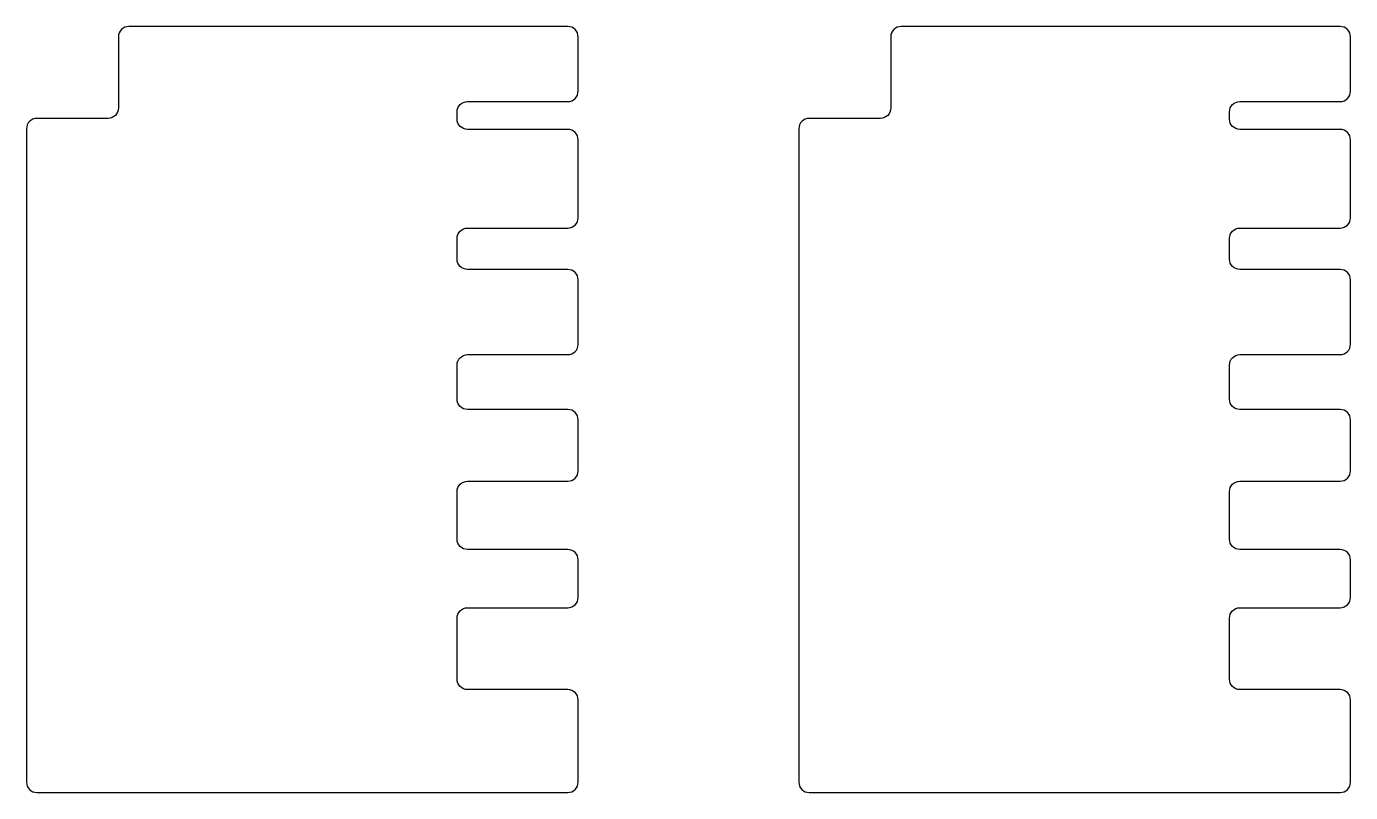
# Model space of a CAD drawing. Header units: millimetres. Extents: x 0 to 4.32, y 0 to 2.5.
import ezdxf

# ---------------------------------------------------------------- set-up
doc = ezdxf.new("R2010")
doc.units = ezdxf.units.MM
doc.layers.add('Default', color=18, linetype='Continuous', true_color=0x000000)

msp = doc.modelspace()

# ---------------------------------------------------------------- linework, layer by layer
at = {"layer": 'Default'}
for p, q in [((0.3, 2.466), (0.3, 2.234)), ((1.766, 2.5), (0.334, 2.5)), ((1.8, 2.289), (1.8, 2.466)), ((2.82, 2.466), (2.82, 2.234)), ((4.286, 2.5), (2.854, 2.5)), ((4.32, 2.289), (4.32, 2.466)), ((1.439, 2.255), (1.766, 2.255)), ((3.959, 2.255), (4.286, 2.255)), ((1.405, 2.198), (1.405, 2.221)), ((3.925, 2.198), (3.925, 2.221)), ((0, 2.166), (0, 0.034)), ((0.266, 2.2), (0.034, 2.2)), ((1.766, 2.164), (1.439, 2.164)), ((2.52, 2.166), (2.52, 0.034)), ((2.786, 2.2), (2.554, 2.2)), ((4.286, 2.164), (3.959, 2.164)), ((1.8, 1.876), (1.8, 2.13)), ((4.32, 1.876), (4.32, 2.13)), ((1.439, 1.842), (1.766, 1.842)), ((3.959, 1.842), (4.286, 1.842)), ((1.405, 1.741), (1.405, 1.808)), ((3.925, 1.741), (3.925, 1.808)), ((1.766, 1.707), (1.439, 1.707)), ((4.286, 1.707), (3.959, 1.707)), ((1.8, 1.463), (1.8, 1.673)), ((4.32, 1.463), (4.32, 1.673)), ((1.439, 1.429), (1.766, 1.429)), ((3.959, 1.429), (4.286, 1.429)), ((1.405, 1.284), (1.405, 1.395)), ((3.925, 1.284), (3.925, 1.395)), ((1.766, 1.25), (1.439, 1.25)), ((1.8, 1.05), (1.8, 1.216)), ((4.286, 1.25), (3.959, 1.25)), ((4.32, 1.05), (4.32, 1.216)), ((1.439, 1.016), (1.766, 1.016)), ((3.959, 1.016), (4.286, 1.016)), ((1.405, 0.827), (1.405, 0.982)), ((3.925, 0.827), (3.925, 0.982)), ((1.766, 0.793), (1.439, 0.793)), ((4.286, 0.793), (3.959, 0.793)), ((1.8, 0.637), (1.8, 0.759)), ((4.32, 0.637), (4.32, 0.759)), ((1.405, 0.37), (1.405, 0.569)), ((1.439, 0.603), (1.766, 0.603)), ((3.925, 0.37), (3.925, 0.569)), ((3.959, 0.603), (4.286, 0.603)), ((1.766, 0.336), (1.439, 0.336)), ((4.286, 0.336), (3.959, 0.336)), ((1.8, 0.034), (1.8, 0.302)), ((4.32, 0.034), (4.32, 0.302)), ((0.034, 0), (1.766, 0)), ((2.554, 0), (4.286, 0))]:
    msp.add_line(p, q, dxfattribs=at)
for centre, start, end in [((0.334, 2.466), 90, 180), ((1.766, 2.466), 0, 90), ((2.854, 2.466), 90, 180), ((4.286, 2.466), 0, 90), ((1.766, 2.289), 270, 0), ((4.286, 2.289), 270, 0), ((0.034, 2.166), 90, 180), ((1.766, 2.13), 0, 90), ((2.554, 2.166), 90, 180), ((4.286, 2.13), 0, 90), ((1.766, 1.876), 270, 360), ((4.286, 1.876), 270, 360), ((1.766, 1.673), 0, 90), ((4.286, 1.673), 0, 90), ((1.766, 1.463), 270, 360), ((4.286, 1.463), 270, 360), ((1.766, 1.216), 0, 90), ((4.286, 1.216), 0, 90), ((1.766, 1.05), 270, 360), ((4.286, 1.05), 270, 360), ((1.766, 0.759), 0, 90), ((4.286, 0.759), 0, 90), ((1.766, 0.637), 270, 360), ((4.286, 0.637), 270, 360), ((1.766, 0.302), 0, 90), ((4.286, 0.302), 0, 90), ((0.034, 0.034), 180, 270), ((1.766, 0.034), 270, 360), ((2.554, 0.034), 180, 270), ((4.286, 0.034), 270, 360)]:
    msp.add_arc(centre, 0.034, start, end, dxfattribs=at)
at = {"layer": 'Default', "extrusion": (0, 0, -1)}
for centre, start, end in [((-1.439, 2.221), 0, 90), ((-3.959, 2.221), 0, 90), ((-0.266, 2.234), 180, 270), ((-2.786, 2.234), 180, 270), ((-1.439, 2.198), 270, 0), ((-3.959, 2.198), 270, 0), ((-1.439, 1.808), 0, 90), ((-3.959, 1.808), 0, 90), ((-1.439, 1.741), 270, 360), ((-3.959, 1.741), 270, 360), ((-1.439, 1.395), 0, 90), ((-3.959, 1.395), 0, 90), ((-1.439, 1.284), 270, 360), ((-3.959, 1.284), 270, 360), ((-1.439, 0.982), 0, 90), ((-3.959, 0.982), 0, 90), ((-1.439, 0.827), 270, 360), ((-3.959, 0.827), 270, 360), ((-1.439, 0.569), 0, 90), ((-3.959, 0.569), 0, 90), ((-1.439, 0.37), 270, 360), ((-3.959, 0.37), 270, 360)]:
    msp.add_arc(centre, 0.034, start, end, dxfattribs=at)

doc.saveas('drawing.dxf')
